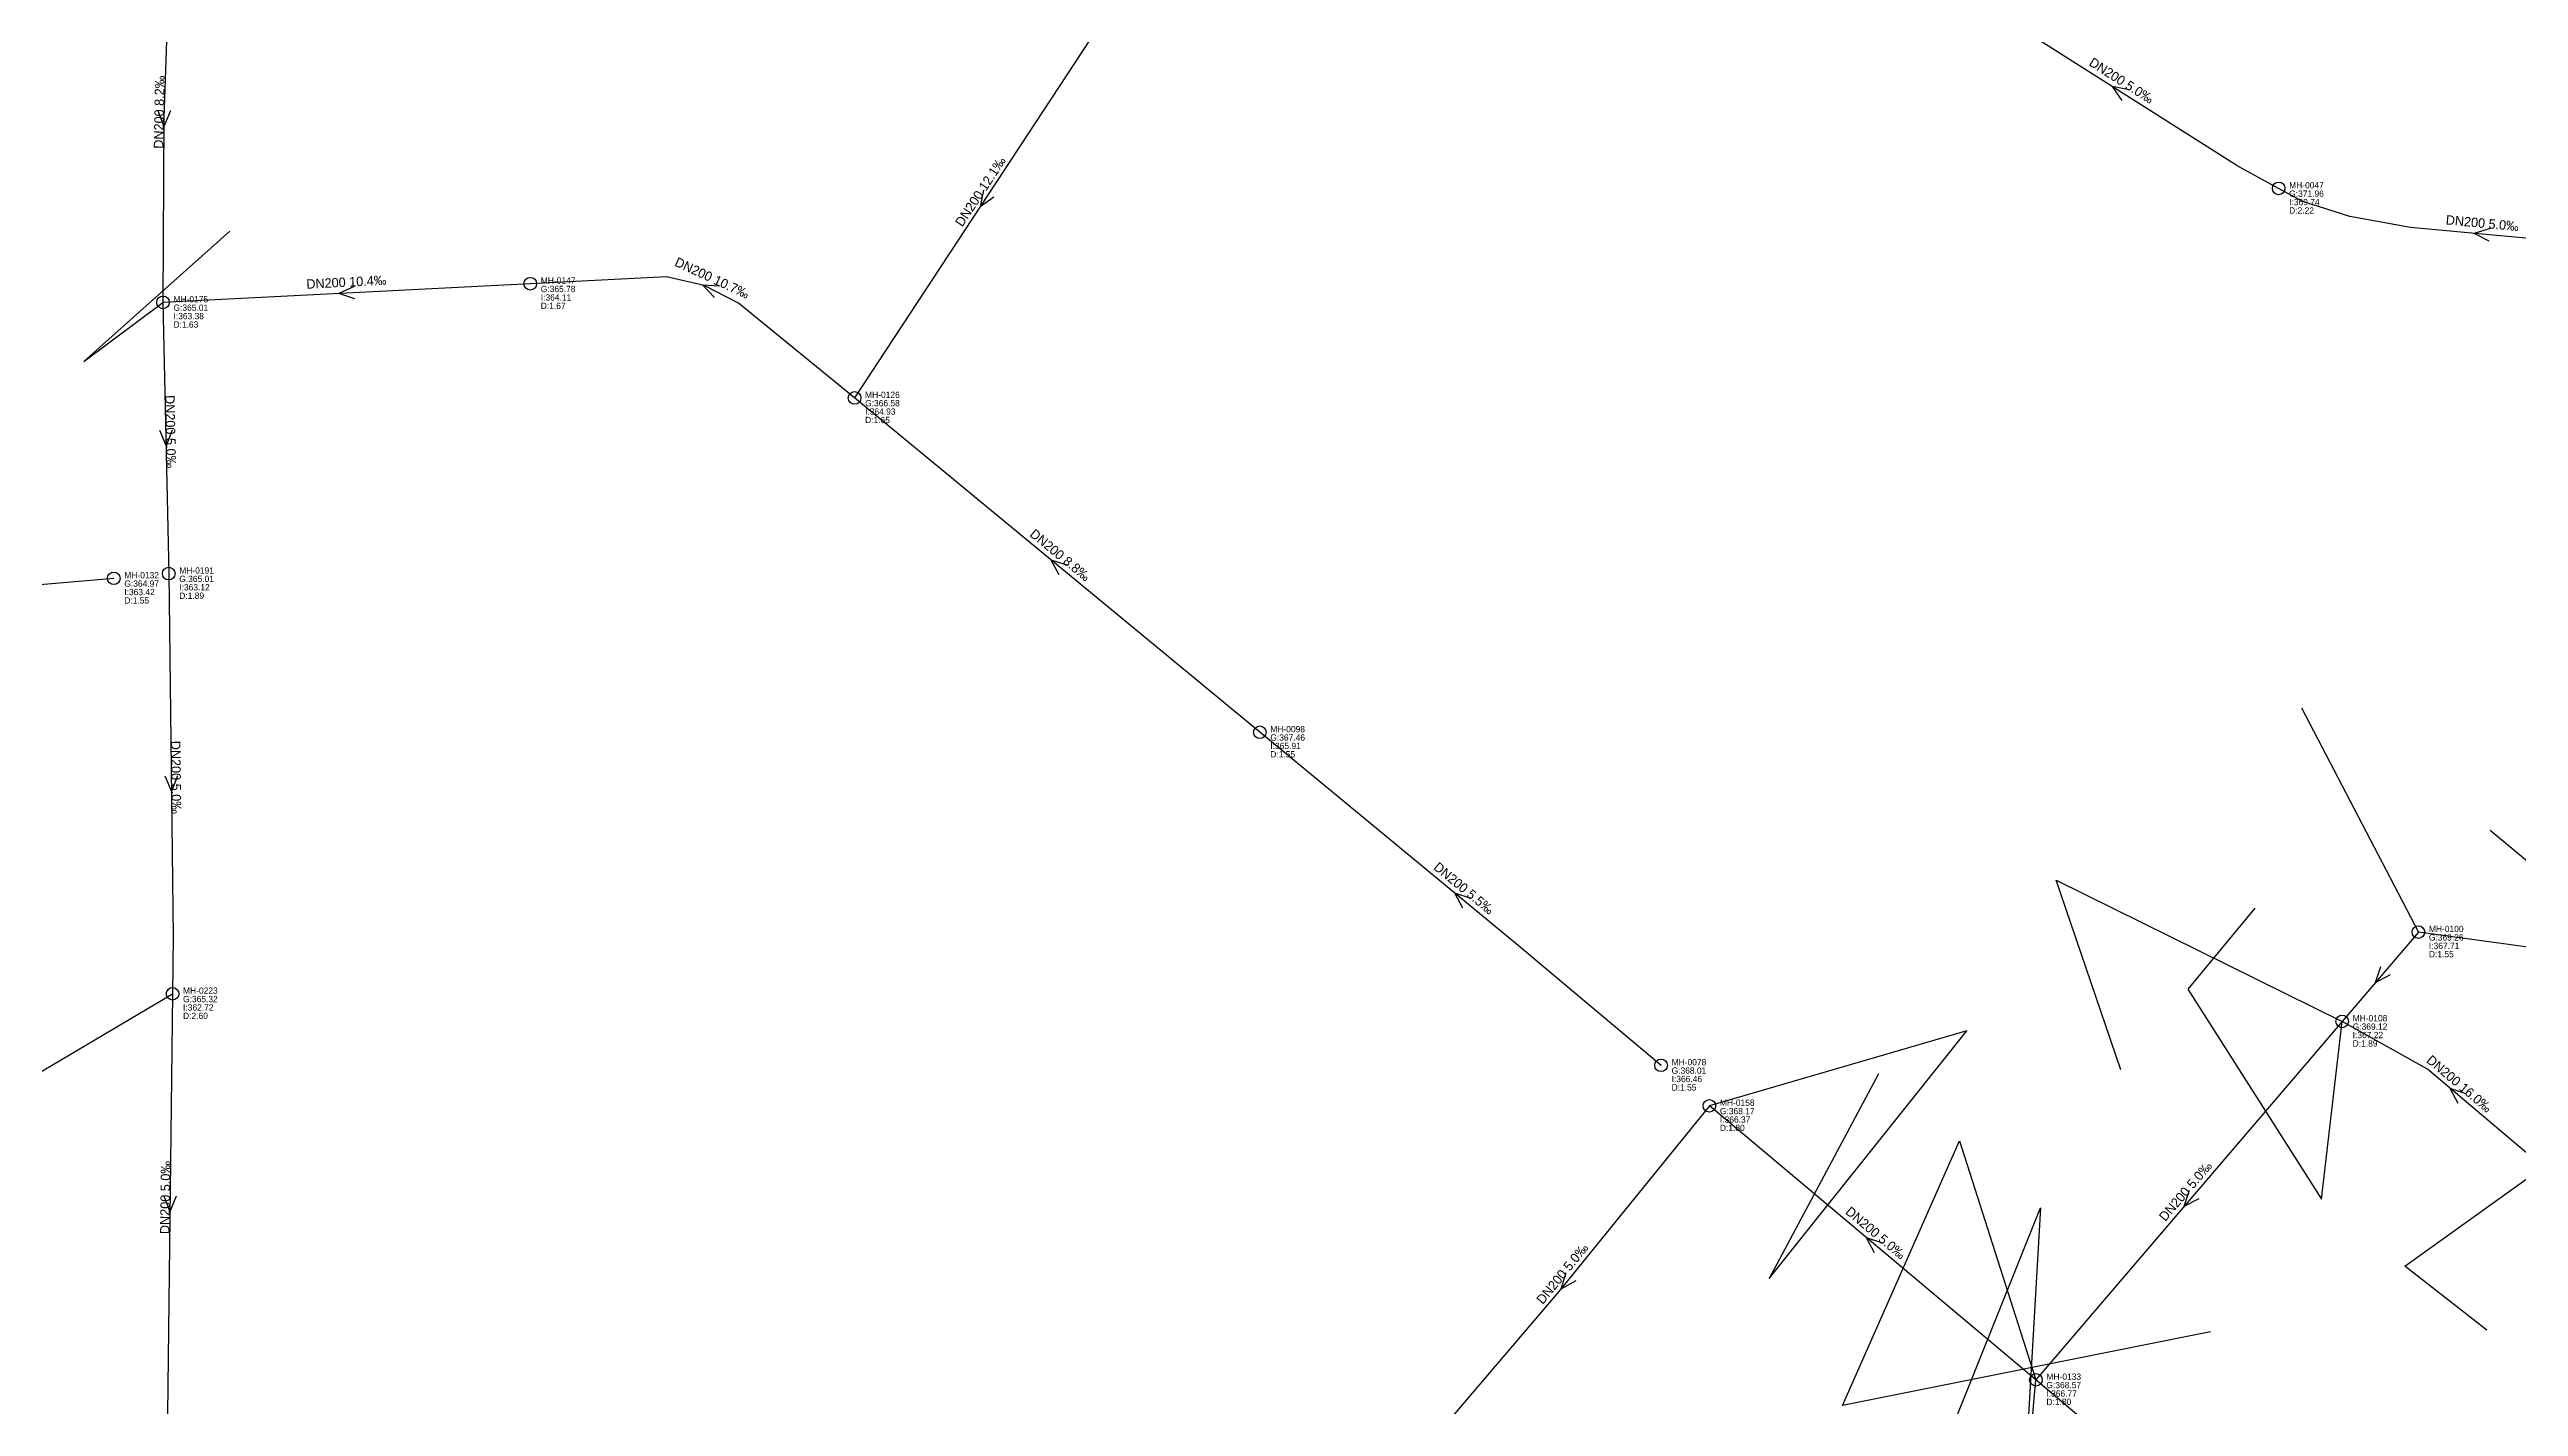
# Model space of a CAD drawing. Header units: metres. Extents: x 449900 to 451990, y 2566732 to 2570847.
# Drawn here: x 450752.2 to 451222.2, y 2570065.4 to 2570323.8 of the extents above; entities that cross this region are included whole.
import ezdxf
from ezdxf.enums import TextEntityAlignment as Align

# ---------------------------------------------------------------- set-up
doc = ezdxf.new("R2010")
doc.units = ezdxf.units.M
for name, color, linetype in [('SEW-LABEL', 2, 'Continuous'), ('SEW-MH', 7, 'Continuous'), ('SEW-MH-LABEL', 8, 'Continuous'), ('SEW-PIPE-DN200', 3, 'Continuous'), ('SEW-RIDER', 8, 'Continuous')]:
    doc.layers.add(name, color=color, linetype=linetype)

msp = doc.modelspace()

# ---------------------------------------------------------------- linework, layer by layer
at = {"layer": 'SEW-LABEL'}
for p, q in [((450772.79, 2570312.1), (450773.94, 2570309.08)), ((451146.71, 2570314.04), (451144.83, 2570316.66)), ((451148, 2570316.07), (451144.83, 2570316.66)), ((450775.19, 2570312.05), (450773.94, 2570309.08)), ((450929.95, 2570296.93), (450929.31, 2570293.76)), ((450931.96, 2570295.61), (450929.31, 2570293.76)), ((451216.76, 2570289.64), (451213.67, 2570288.72)), ((451216.54, 2570287.25), (451213.67, 2570288.72)), ((450810.18, 2570278.63), (450807.25, 2570277.28)), ((450810.3, 2570276.24), (450807.25, 2570277.28)), ((450878.79, 2570276.51), (450876.57, 2570278.86)), ((450879.8, 2570278.69), (450876.57, 2570278.86)), ((450773.11, 2570251.24), (450774.37, 2570248.27)), ((450775.51, 2570251.29), (450774.37, 2570248.27)), ((450944.38, 2570223.7), (450942.83, 2570226.53)), ((450945.91, 2570225.55), (450942.83, 2570226.53)), ((450774.17, 2570185.44), (450775.41, 2570182.46)), ((450776.57, 2570185.47), (450775.41, 2570182.46)), ((451021.23, 2570160.28), (451019.68, 2570163.11)), ((451022.76, 2570162.13), (451019.68, 2570163.11)), ((451195.89, 2570149.12), (451194.85, 2570146.06)), ((451197.71, 2570147.57), (451194.85, 2570146.06)), ((451210.65, 2570123.06), (451209.13, 2570125.91)), ((451212.2, 2570124.89), (451209.13, 2570125.91)), ((450773.93, 2570105.48), (450775.1, 2570102.46)), ((450776.33, 2570105.45), (450775.1, 2570102.46)), ((451159.48, 2570106.51), (451158.45, 2570103.45)), ((451161.31, 2570104.95), (451158.45, 2570103.45)), ((451099.58, 2570094.67), (451098.06, 2570097.52)), ((451101.13, 2570096.51), (451098.06, 2570097.52)), ((451040.83, 2570090.83), (451039.88, 2570087.74)), ((451042.7, 2570089.32), (451039.88, 2570087.74))]:
    msp.add_line(p, q, dxfattribs=at)
at = {"layer": 'SEW-MH'}
for centre in [(451176.48, 2570297.29), (450843.7, 2570279.14), (450773.79, 2570275.58), (450905.43, 2570257.4), (450764.43, 2570223.05), (450774.89, 2570223.95), (450982.56, 2570193.75), (451203.08, 2570155.7), (450775.61, 2570143.96), (451188.57, 2570138.71), (451058.94, 2570130.34), (451068.13, 2570122.63), (451130.28, 2570070.47)]:
    msp.add_circle(centre, 1.2, dxfattribs=at)
at = {"layer": 'SEW-PIPE-DN200'}
for points in [[(450775.16, 2570345.56), (450773.97, 2570310.74), (450773.79, 2570275.58)], [(450954.83, 2570332.63), (450905.43, 2570257.4)], [(451176.48, 2570297.29), (451168.7, 2570301.49), (451116.02, 2570334.97)], [(451254.99, 2570284.91), (451201.55, 2570289.84), (451190.01, 2570291.93), (451181.08, 2570294.81), (451176.48, 2570297.29)], [(450905.43, 2570257.4), (450883.32, 2570275.45), (450876.78, 2570278.83), (450869.61, 2570280.46), (450843.7, 2570279.14)], [(450843.7, 2570279.14), (450773.79, 2570275.58)], [(450773.79, 2570275.58), (450774.89, 2570223.95)], [(450982.56, 2570193.75), (450905.43, 2570257.4)], [(450764.43, 2570223.05), (450703.71, 2570217.79)], [(450774.89, 2570223.95), (450775.75, 2570154.85), (450775.61, 2570143.96)], [(451058.94, 2570130.34), (451031.36, 2570153.48), (450982.56, 2570193.75)], [(451203.08, 2570155.7), (451188.57, 2570138.71)], [(450775.61, 2570143.96), (450774.62, 2570063.97)], [(451188.57, 2570138.71), (451130.28, 2570070.47)], [(451229.34, 2570107.65), (451225.73, 2570111.89), (451204.79, 2570129.58), (451188.57, 2570138.71)], [(451068.13, 2570122.63), (451039.48, 2570087.26), (451012.7, 2570055.86)], [(451130.28, 2570070.47), (451068.13, 2570122.63)], [(451176.46, 2570031.4), (451130.28, 2570070.47)]]:
    msp.add_lwpolyline(points, dxfattribs=at)
at = {"layer": 'SEW-RIDER'}
for points in [[(450786.52, 2570289.17), (450758.71, 2570264.33), (450773.79, 2570275.58)], [(451180.8, 2570198.39), (451203.08, 2570155.7)], [(451216.71, 2570175.14), (451232.11, 2570162.38), (451247.51, 2570149.62), (451203.08, 2570155.7)], [(451146.43, 2570129.47), (451134.16, 2570165.6), (451188.57, 2570138.71)], [(451171.95, 2570160.27), (451159.19, 2570144.87), (451184.66, 2570104.85), (451188.57, 2570138.71)], [(450734.91, 2570119.88), (450775.61, 2570143.96)], [(451100.34, 2570128.7), (451079.48, 2570089.75), (451117.16, 2570136.92), (451068.13, 2570122.63)], [(451216.1, 2570079.93), (451200.51, 2570092.09), (451262.91, 2570136.86), (451229.34, 2570107.65)], [(451163.54, 2570079.59), (451093.48, 2570065.55), (451115.74, 2570115.94), (451130.28, 2570070.47)], [(451110.42, 2570051.51), (451131.14, 2570103.18), (451127.36, 2570037.48), (451130.28, 2570070.47)]]:
    msp.add_lwpolyline(points, dxfattribs=at)

# ---------------------------------------------------------------- texts
at = {"layer": 'SEW-LABEL'}
for s, rotation, p in [('DN200 5.0‰', 327.5654, (451146.09, 2570317.06)), ('DN200 8.2‰', 88.9428, (450773.96, 2570311.78)), ('DN200 12.1‰', 56.7027, (450930.13, 2570296.21)), ('DN200 5.0‰', 354.7199, (451215.16, 2570289.79)), ('DN200 10.7‰', 335.1903, (450877.94, 2570279.43)), ('DN200 10.4‰', 2.9186, (450808.74, 2570278.56)), ('DN200 5.0‰', -88.7826, (450774.34, 2570250.96)), ('DN200 8.8‰', 320.47, (450943.99, 2570226.78)), ('DN200 5.0‰', -89.2843, (450775.39, 2570185.16)), ('DN200 5.5‰', 320.47, (451020.84, 2570163.36)), ('DN200 16.0‰', 319.8122, (451210.28, 2570126.14)), ('DN200 5.0‰', 89.2846, (450775.11, 2570105.16)), ('DN200 5.0‰', 49.497, (451159.42, 2570105.79)), ('DN200 5.0‰', 319.9944, (451099.2, 2570097.75)), ('DN200 5.0‰', 51, (451040.82, 2570090.11))]:
    msp.add_text(s, height=1.8, rotation=rotation, dxfattribs=at).set_placement(p, align=Align.CENTER)
at = {"layer": 'SEW-MH-LABEL'}
for s, p in [('MH-0047', (451178.48, 2570297.29)), ('G:371.96', (451178.48, 2570295.69)), ('D:2.22', (451178.48, 2570292.49)), ('I:369.74', (451178.48, 2570294.09)), ('MH-0147', (450845.7, 2570279.14)), ('G:365.01', (450775.79, 2570273.98)), ('MH-0175', (450775.79, 2570275.58)), ('G:365.78', (450845.7, 2570277.54)), ('D:1.67', (450845.7, 2570274.34)), ('I:364.11', (450845.7, 2570275.94)), ('D:1.63', (450775.79, 2570270.78)), ('I:363.38', (450775.79, 2570272.38)), ('G:366.58', (450907.43, 2570255.8)), ('MH-0126', (450907.43, 2570257.4)), ('D:1.65', (450907.43, 2570252.6)), ('I:364.93', (450907.43, 2570254.2)), ('MH-0132', (450766.43, 2570223.05)), ('G:365.01', (450776.89, 2570222.35)), ('MH-0191', (450776.89, 2570223.95)), ('G:364.97', (450766.43, 2570221.45)), ('D:1.55', (450766.43, 2570218.25)), ('I:363.42', (450766.43, 2570219.85)), ('D:1.89', (450776.89, 2570219.15)), ('I:363.12', (450776.89, 2570220.75)), ('MH-0098', (450984.56, 2570193.75)), ('G:367.46', (450984.56, 2570192.15)), ('D:1.55', (450984.56, 2570188.95)), ('I:365.91', (450984.56, 2570190.55)), ('G:369.26', (451205.08, 2570154.1)), ('MH-0100', (451205.08, 2570155.7)), ('I:367.71', (451205.08, 2570152.5)), ('D:1.55', (451205.08, 2570150.9)), ('G:365.32', (450777.61, 2570142.36)), ('MH-0223', (450777.61, 2570143.96)), ('D:2.60', (450777.61, 2570139.16)), ('I:362.72', (450777.61, 2570140.76)), ('G:369.12', (451190.57, 2570137.11)), ('MH-0108', (451190.57, 2570138.71)), ('D:1.89', (451190.57, 2570133.91)), ('I:367.22', (451190.57, 2570135.51)), ('G:368.01', (451060.94, 2570128.74)), ('MH-0078', (451060.94, 2570130.34)), ('D:1.55', (451060.94, 2570125.54)), ('I:366.46', (451060.94, 2570127.14)), ('G:368.17', (451070.13, 2570121.03)), ('MH-0158', (451070.13, 2570122.63)), ('I:366.37', (451070.13, 2570119.43)), ('D:1.80', (451070.13, 2570117.83)), ('G:368.57', (451132.28, 2570068.87)), ('MH-0133', (451132.28, 2570070.47)), ('I:366.77', (451132.28, 2570067.27)), ('D:1.80', (451132.28, 2570065.67))]:
    msp.add_text(s, height=1.2, dxfattribs=at).set_placement(p)

doc.saveas('drawing.dxf')
